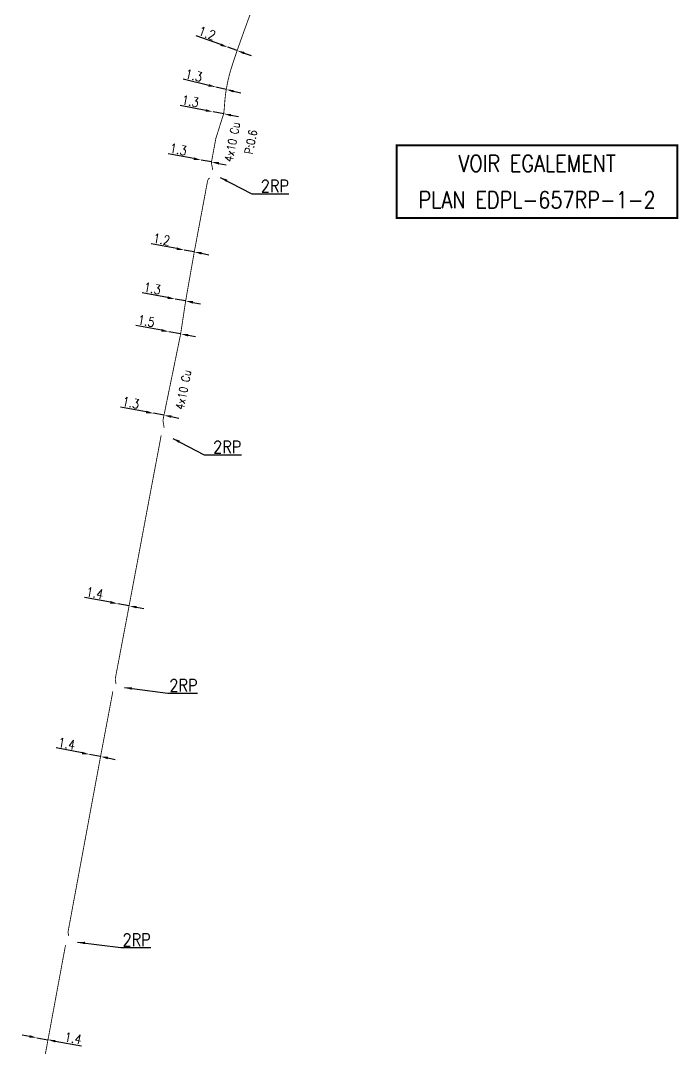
# Model space of a CAD drawing. Header units: millimetres. Extents: x 257011 to 257981, y 142997 to 144000.
# Drawn here: x 257258.7 to 257337.9, y 143789.8 to 143913.5 of the extents above; entities that cross this region are included whole.
import ezdxf
from ezdxf.enums import TextEntityAlignment as Align

# ---------------------------------------------------------------- set-up
doc = ezdxf.new("R2010")
doc.units = ezdxf.units.MM
doc.header["$PDMODE"] = 34
doc.linetypes.add('E_ST_Cu', pattern=[2000, 1000, 1000])
doc.layers.get('DEFPOINTS').update_dxf_attribs({"linetype": 'CONTINUOUS'})
doc.layers.add('E_110', color=1, linetype='CONTINUOUS')
doc.layers.add('E_900', color=7, linetype='CONTINUOUS')
doc.styles.get("Standard").update_dxf_attribs({"font": 'romans.shx', "width": 0.85})
doc.dimstyles.get("Standard").update_dxf_attribs({"dimtxt": 1.5, "dimasz": 1.2, "dimexe": 0.625, "dimexo": 0.625, "dimgap": 0.25, "dimtad": 1, "dimdec": 1, "dimzin": 0, "dimdsep": 46, "dimtxsty": 'Standard', "dimcen": -0.5, "dimadec": 0, "dimazin": 0, "dimtfac": 1, "dimtdec": 1, "dimtmove": 0, "dimatfit": 3, "dimfxl": 0, "dimtolj": 1, "dimtzin": 0, "dimarcsym": 0})

# ---------------------------------------------------------------- blocks, each defined once
blk = doc.blocks.new('*D177')
at = {"layer": 'DEFPOINTS', "color": 0, "linetype": 'Continuous', "transparency": 16777216}
for p in [(257283.66, 143910.32), (257283.66, 143910.32), (257284.79, 143909.92)]:
    blk.add_point(p, dxfattribs=at)
at = {"layer": 'E_110', "color": 0, "linetype": 'Continuous', "lineweight": -2, "transparency": 16777216}
for p, q in [((257282.82, 143910.63), (257279.86, 143911.68)), ((257284.79, 143909.92), (257283.66, 143910.32)), ((257283.82, 143910.76), (257283.82, 143910.76)), ((257284.95, 143910.36), (257284.95, 143910.36)), ((257285.64, 143909.61), (257286.49, 143909.31))]:
    blk.add_line(p, q, dxfattribs=at)
at = {"layer": 'E_110', "color": 0, "linetype": 'Continuous', "transparency": 16777216}
for points in [[(257282.87, 143910.77), (257282.77, 143910.48), (257283.66, 143910.32)], [(257285.69, 143909.75), (257285.59, 143909.47), (257284.79, 143909.92)]]:
    blk.add_solid(points, dxfattribs=at)
at = {"layer": 'E_110', "color": 0, "linetype": 'Continuous', "transparency": 16777216, "insert": (257281.17, 143912.01), "char_height": 1.125, "attachment_point": 5, "rotation": 340.2922}
blk.add_mtext('\\A1;1.2', dxfattribs=at)
blk = doc.blocks.new('*D178')
at = {"layer": 'DEFPOINTS', "color": 0, "linetype": 'Continuous', "transparency": 16777216}
for p in [(257282.24, 143905.53), (257282.24, 143905.53), (257283.48, 143905.23)]:
    blk.add_point(p, dxfattribs=at)
at = {"layer": 'E_110', "color": 0, "linetype": 'Continuous', "lineweight": -2, "transparency": 16777216}
for p, q in [((257281.37, 143905.73), (257278.31, 143906.46)), ((257283.48, 143905.23), (257282.24, 143905.53)), ((257284.36, 143905.03), (257285.23, 143904.82))]:
    blk.add_line(p, q, dxfattribs=at)
at = {"layer": 'E_110', "color": 0, "linetype": 'Continuous', "transparency": 16777216}
for points in [[(257281.4, 143905.88), (257281.33, 143905.59), (257282.24, 143905.53)], [(257284.39, 143905.17), (257284.32, 143904.88), (257283.48, 143905.23)]]:
    blk.add_solid(points, dxfattribs=at)
at = {"layer": 'E_110', "color": 0, "linetype": 'Continuous', "transparency": 16777216, "insert": (257279.58, 143906.93), "char_height": 1.125, "attachment_point": 5, "rotation": 346.6484}
blk.add_mtext('\\A1;1.3', dxfattribs=at)
blk = doc.blocks.new('*D179')
at = {"layer": 'DEFPOINTS', "color": 0, "linetype": 'Continuous', "transparency": 16777216}
for p in [(257281.89, 143902.55), (257281.89, 143902.55), (257283.17, 143902.31)]:
    blk.add_point(p, dxfattribs=at)
at = {"layer": 'E_110', "color": 0, "linetype": 'Continuous', "lineweight": -2, "transparency": 16777216}
for p, q in [((257281.01, 143902.71), (257277.92, 143903.29)), ((257283.17, 143902.31), (257281.89, 143902.55)), ((257284.05, 143902.14), (257284.94, 143901.98))]:
    blk.add_line(p, q, dxfattribs=at)
at = {"layer": 'E_110', "color": 0, "linetype": 'Continuous', "transparency": 16777216}
for points in [[(257281.03, 143902.86), (257280.98, 143902.57), (257281.89, 143902.55)], [(257284.08, 143902.29), (257284.03, 143902), (257283.17, 143902.31)]]:
    blk.add_solid(points, dxfattribs=at)
at = {"layer": 'E_110', "color": 0, "linetype": 'Continuous', "transparency": 16777216, "insert": (257279.16, 143903.82), "char_height": 1.125, "attachment_point": 5, "rotation": 349.3889}
blk.add_mtext('\\A1;1.3', dxfattribs=at)
blk = doc.blocks.new('*D180')
at = {"layer": 'DEFPOINTS', "color": 0, "linetype": 'Continuous', "transparency": 16777216}
for p in [(257280.46, 143896.74), (257280.46, 143896.74), (257281.7, 143896.51)]:
    blk.add_point(p, dxfattribs=at)
at = {"layer": 'E_110', "color": 0, "linetype": 'Continuous', "lineweight": -2, "transparency": 16777216}
for p, q in [((257279.57, 143896.91), (257276.47, 143897.5)), ((257281.7, 143896.51), (257280.46, 143896.74)), ((257282.58, 143896.34), (257283.47, 143896.18))]:
    blk.add_line(p, q, dxfattribs=at)
at = {"layer": 'E_110', "color": 0, "linetype": 'Continuous', "transparency": 16777216}
for points in [[(257279.6, 143897.06), (257279.55, 143896.76), (257280.46, 143896.74)], [(257282.61, 143896.49), (257282.55, 143896.2), (257281.7, 143896.51)]]:
    blk.add_solid(points, dxfattribs=at)
at = {"layer": 'E_110', "color": 0, "linetype": 'Continuous', "transparency": 16777216, "insert": (257277.71, 143898.02), "char_height": 1.125, "attachment_point": 5, "rotation": 349.3398}
blk.add_mtext('\\A1;1.3', dxfattribs=at)
blk = doc.blocks.new('*D181')
at = {"layer": 'DEFPOINTS', "color": 0, "linetype": 'Continuous', "transparency": 16777216}
for p in [(257278.42, 143885.91), (257278.42, 143885.91), (257279.63, 143885.68)]:
    blk.add_point(p, dxfattribs=at)
at = {"layer": 'E_110', "color": 0, "linetype": 'Continuous', "lineweight": -2, "transparency": 16777216}
for p, q in [((257277.53, 143886.08), (257274.45, 143886.66)), ((257279.63, 143885.68), (257278.42, 143885.91)), ((257280.51, 143885.52), (257281.4, 143885.35))]:
    blk.add_line(p, q, dxfattribs=at)
at = {"layer": 'E_110', "color": 0, "linetype": 'Continuous', "transparency": 16777216}
for points in [[(257277.56, 143886.22), (257277.51, 143885.93), (257278.42, 143885.91)], [(257280.54, 143885.67), (257280.48, 143885.37), (257279.63, 143885.68)]]:
    blk.add_solid(points, dxfattribs=at)
at = {"layer": 'E_110', "color": 0, "linetype": 'Continuous', "transparency": 16777216, "insert": (257275.69, 143887.19), "char_height": 1.125, "attachment_point": 5, "rotation": 349.3889}
blk.add_mtext('\\A1;1.2', dxfattribs=at)
blk = doc.blocks.new('*D182')
at = {"layer": 'DEFPOINTS', "color": 0, "linetype": 'Continuous', "transparency": 16777216}
for p in [(257274.72, 143866.26), (257274.72, 143866.26), (257275.98, 143866.02)]:
    blk.add_point(p, dxfattribs=at)
at = {"layer": 'E_110', "color": 0, "linetype": 'Continuous', "lineweight": -2, "transparency": 16777216}
for p, q in [((257273.83, 143866.42), (257270.75, 143867)), ((257275.98, 143866.02), (257274.72, 143866.26)), ((257276.86, 143865.86), (257277.75, 143865.69))]:
    blk.add_line(p, q, dxfattribs=at)
at = {"layer": 'E_110', "color": 0, "linetype": 'Continuous', "transparency": 16777216}
for points in [[(257273.86, 143866.57), (257273.81, 143866.27), (257274.72, 143866.26)], [(257276.89, 143866), (257276.83, 143865.71), (257275.98, 143866.02)]]:
    blk.add_solid(points, dxfattribs=at)
at = {"layer": 'E_110', "color": 0, "linetype": 'Continuous', "transparency": 16777216, "insert": (257271.99, 143867.53), "char_height": 1.125, "attachment_point": 5, "rotation": 349.4053}
blk.add_mtext('\\A1;1.3', dxfattribs=at)
blk = doc.blocks.new('*D183')
at = {"layer": 'DEFPOINTS', "color": 0, "linetype": 'Continuous', "transparency": 16777216}
for p in [(257276.57, 143876.08), (257276.57, 143876.08), (257277.99, 143875.82)]:
    blk.add_point(p, dxfattribs=at)
at = {"layer": 'E_110', "color": 0, "linetype": 'Continuous', "lineweight": -2, "transparency": 16777216}
for p, q in [((257275.68, 143876.25), (257272.6, 143876.83)), ((257277.99, 143875.82), (257276.57, 143876.08)), ((257278.88, 143875.65), (257279.76, 143875.49))]:
    blk.add_line(p, q, dxfattribs=at)
at = {"layer": 'E_110', "color": 0, "linetype": 'Continuous', "transparency": 16777216}
for points in [[(257275.71, 143876.4), (257275.66, 143876.1), (257276.57, 143876.08)], [(257278.91, 143875.8), (257278.85, 143875.5), (257277.99, 143875.82)]]:
    blk.add_solid(points, dxfattribs=at)
at = {"layer": 'E_110', "color": 0, "linetype": 'Continuous', "transparency": 16777216, "insert": (257273.84, 143877.36), "char_height": 1.125, "attachment_point": 5, "rotation": 349.3889}
blk.add_mtext('\\A1;1.5', dxfattribs=at)
blk = doc.blocks.new('*D184')
at = {"layer": 'DEFPOINTS', "color": 0, "linetype": 'Continuous', "transparency": 16777216}
for p in [(257277.31, 143880.01), (257277.31, 143880.01), (257278.59, 143879.78)]:
    blk.add_point(p, dxfattribs=at)
at = {"layer": 'E_110', "color": 0, "linetype": 'Continuous', "lineweight": -2, "transparency": 16777216}
for p, q in [((257276.42, 143880.18), (257273.34, 143880.76)), ((257278.59, 143879.78), (257277.31, 143880.01)), ((257279.47, 143879.61), (257280.36, 143879.44))]:
    blk.add_line(p, q, dxfattribs=at)
at = {"layer": 'E_110', "color": 0, "linetype": 'Continuous', "transparency": 16777216}
for points in [[(257276.45, 143880.33), (257276.4, 143880.03), (257277.31, 143880.01)], [(257279.5, 143879.76), (257279.44, 143879.46), (257278.59, 143879.78)]]:
    blk.add_solid(points, dxfattribs=at)
at = {"layer": 'E_110', "color": 0, "linetype": 'Continuous', "transparency": 16777216, "insert": (257274.58, 143881.29), "char_height": 1.125, "attachment_point": 5, "rotation": 349.3889}
blk.add_mtext('\\A1;1.3', dxfattribs=at)
blk = doc.blocks.new('*D185')
at = {"layer": 'DEFPOINTS', "color": 0, "linetype": 'Continuous', "transparency": 16777216}
for p in [(257270.41, 143843.34), (257270.41, 143843.34), (257271.78, 143843.08)]:
    blk.add_point(p, dxfattribs=at)
at = {"layer": 'E_110', "color": 0, "linetype": 'Continuous', "lineweight": -2, "transparency": 16777216}
for p, q in [((257269.52, 143843.51), (257266.39, 143844.09)), ((257271.78, 143843.08), (257270.41, 143843.34)), ((257272.67, 143842.92), (257273.55, 143842.75))]:
    blk.add_line(p, q, dxfattribs=at)
at = {"layer": 'E_110', "color": 0, "linetype": 'Continuous', "transparency": 16777216}
for points in [[(257269.55, 143843.66), (257269.49, 143843.36), (257270.41, 143843.34)], [(257272.69, 143843.07), (257272.64, 143842.77), (257271.78, 143843.08)]]:
    blk.add_solid(points, dxfattribs=at)
at = {"layer": 'E_110', "color": 0, "linetype": 'Continuous', "transparency": 16777216, "insert": (257267.65, 143844.62), "char_height": 1.125, "attachment_point": 5, "rotation": 349.4053}
blk.add_mtext('\\A1;1.4', dxfattribs=at)
blk = doc.blocks.new('*D186')
at = {"layer": 'DEFPOINTS', "color": 0, "linetype": 'Continuous', "transparency": 16777216}
for p in [(257267.01, 143825.2), (257267.01, 143825.2), (257268.34, 143824.94)]:
    blk.add_point(p, dxfattribs=at)
at = {"layer": 'E_110', "color": 0, "linetype": 'Continuous', "lineweight": -2, "transparency": 16777216}
for p, q in [((257266.13, 143825.37), (257263, 143825.97)), ((257268.34, 143824.94), (257267.01, 143825.2)), ((257269.22, 143824.77), (257270.11, 143824.6))]:
    blk.add_line(p, q, dxfattribs=at)
at = {"layer": 'E_110', "color": 0, "linetype": 'Continuous', "transparency": 16777216}
for points in [[(257266.16, 143825.51), (257266.1, 143825.22), (257267.01, 143825.2)], [(257269.25, 143824.92), (257269.19, 143824.62), (257268.34, 143824.94)]]:
    blk.add_solid(points, dxfattribs=at)
at = {"layer": 'E_110', "color": 0, "linetype": 'Continuous', "transparency": 16777216, "insert": (257264.26, 143826.49), "char_height": 1.125, "attachment_point": 5, "rotation": 349.1015}
blk.add_mtext('\\A1;1.4', dxfattribs=at)
blk = doc.blocks.new('*D187')
at = {"layer": 'DEFPOINTS', "color": 0, "linetype": 'Continuous', "transparency": 16777216}
for p in [(257260.68, 143791.09), (257260.68, 143791.09), (257262.01, 143790.85)]:
    blk.add_point(p, dxfattribs=at)
at = {"layer": 'E_110', "color": 0, "linetype": 'Continuous', "lineweight": -2, "transparency": 16777216}
for p, q in [((257259.8, 143791.26), (257258.91, 143791.42)), ((257260.68, 143791.09), (257262.01, 143790.85)), ((257262.89, 143790.68), (257266.03, 143790.1))]:
    blk.add_line(p, q, dxfattribs=at)
at = {"layer": 'E_110', "color": 0, "linetype": 'Continuous', "transparency": 16777216}
for points in [[(257259.82, 143791.4), (257259.77, 143791.11), (257260.68, 143791.09)], [(257262.92, 143790.83), (257262.87, 143790.53), (257262.01, 143790.85)]]:
    blk.add_solid(points, dxfattribs=at)
at = {"layer": 'E_110', "color": 0, "linetype": 'Continuous', "transparency": 16777216, "insert": (257265.04, 143791.04), "char_height": 1.125, "attachment_point": 5, "rotation": 349.4558}
blk.add_mtext('\\A1;1.4', dxfattribs=at)

msp = doc.modelspace()

# ---------------------------------------------------------------- linework, layer by layer
at = {"layer": 'E_110', "linetype": 'E_ST_Cu', "const_width": 0.1}
for points in [[(257287.17, 143916.45, 0.006133), (257284.79, 143909.92, 0.000804), (257284.22, 143908.21, 0.043336), (257283.48, 143905.23, 0.026093), (257283.27, 143903.34, -0.02193), (257283.17, 143902.33, -0.023858), (257283.16, 143902.29), (257282.23, 143899.35, 0.030099), (257282.22, 143899.29), (257281.71, 143896.56, 0.088848), (257281.7, 143896.38), (257281.85, 143895.53)], [(257276, 143864.51), (257275.87, 143865.31, -0.093133), (257275.87, 143865.49), (257275.98, 143866.02), (257277.99, 143875.82), (257278.59, 143879.78), (257279.63, 143885.68), (257281.23, 143894.22, -0.174936), (257281.41, 143894.52), (257281.5, 143894.59)]]:
    msp.add_lwpolyline(points, format="xyb", dxfattribs=at)
at = {"layer": 'E_110', "linetype": 'E_ST_Cu', "const_width": 0.1, "flags": 128}
for points in [[(257275.64, 143863.59), (257271.78, 143843.08), (257270.12, 143834.34, 0.089233), (257270.12, 143834.17), (257270.21, 143833.67)], [(257269.82, 143832.77), (257268.34, 143824.94), (257264.44, 143803.92, 0.088218), (257264.43, 143803.75), (257264.5, 143803.35)], [(257264.12, 143802.24), (257262.01, 143790.85), (257259.03, 143774.73), (257258.78, 143773.36, 0.061327), (257258.75, 143773.13), (257258.77, 143772.77)]]:
    msp.add_lwpolyline(points, format="xyb", dxfattribs=at)
at = {"layer": 'E_900', "const_width": 0.25}
msp.add_lwpolyline([(257304.02, 143898.5), (257337.82, 143898.5), (257337.82, 143889.76), (257304.02, 143889.76)], close=True, dxfattribs=at)

# ---------------------------------------------------------------- texts
at = {"layer": 'E_110', "linetype": 'Continuous', "width": 0.85}
for s, p in [('4x10 Cu', (257284.23, 143896.45)), ('P:0.6', (257286.65, 143897.37)), ('4x10 Cu', (257278.35, 143866.61))]:
    msp.add_text(s, height=1, rotation=78.9755, dxfattribs=at).set_placement(p)
at = {"layer": 'E_110', "linetype": 'Continuous', "char_height": 1.5, "attachment_point": 7}
for insert in [(257287.64, 143892.87), (257281.9, 143861.45), (257276.63, 143832.75), (257270.99, 143802.13)]:
    msp.add_mtext('\\A1;2RP', dxfattribs=dict(at, insert=insert))
at = {"layer": 'E_900', "width": 0.85}
for s, p in [('VOIR EGALEMENT', (257320.92, 143895.33)), ('PLAN EDPL-657RP-1-2', (257320.92, 143890.95))]:
    msp.add_text(s, height=2, dxfattribs=at).set_placement(p, align=Align.CENTER)

# ---------------------------------------------------------------- dimensions: what is measured, and where the dimension line sits
at = {"layer": 'E_110', "linetype": 'Continuous'}
for base, p1, p2, angle, picture, middle in [((257283.66, 143910.32), (257284.79, 143909.92), (257283.66, 143910.32), 340.2922, '*D177', (257280.91, 143911.31)), ((257282.24, 143905.53), (257283.48, 143905.23), (257282.24, 143905.53), 346.6484, '*D178', (257279.4, 143906.2)), ((257281.89, 143902.55), (257283.17, 143902.31), (257281.89, 143902.55), 349.3889, '*D179', (257279.02, 143903.09)), ((257280.46, 143896.74), (257281.7, 143896.51), (257280.46, 143896.74), 349.3398, '*D180', (257277.57, 143897.29)), ((257278.42, 143885.91), (257279.63, 143885.68), (257278.42, 143885.91), 349.3889, '*D181', (257275.55, 143886.45)), ((257277.31, 143880.01), (257278.59, 143879.78), (257277.31, 143880.01), 349.3889, '*D184', (257274.44, 143880.55)), ((257276.56887, 143876.08373), (257277.99408, 143875.81672), (257276.56887, 143876.08373), 349.38889, '*D183', (257273.69784, 143876.6216)), ((257274.72, 143866.26), (257275.98, 143866.02), (257274.72, 143866.26), 349.4053, '*D182', (257271.85, 143866.79)), ((257270.41, 143843.34), (257271.78, 143843.08), (257270.41, 143843.34), 349.4053, '*D185', (257267.51, 143843.88)), ((257260.68, 143791.09), (257262.01, 143790.85), (257260.68, 143791.09), 349.4558, '*D187', (257264.9, 143790.31))]:
    dim = msp.add_linear_dim(base=base, p1=p1, p2=p2, angle=angle, dimstyle='Standard', override={"dimscale": 0.75}, dxfattribs=at)
    dim.commit()
    dim.dimension.update_dxf_attribs({"geometry": picture, "text_midpoint": middle, "dimtype": 160})
dim = msp.add_linear_dim(base=(257267.01, 143825.2), p1=(257268.34, 143824.94), p2=(257267.01, 143825.2), angle=349.1015, text='1.4', dimstyle='Standard', override={"dimscale": 0.75}, dxfattribs=at)
dim.commit()
dim.dimension.update_dxf_attribs({"geometry": '*D186', "text_midpoint": (257264.12, 143825.75), "dimtype": 160})

# ---------------------------------------------------------------- leaders
at = {"layer": 'E_110', "linetype": 'Continuous', "annotation_type": 0, "has_hookline": 1, "hookline_direction": 0, "text_width": 3.4}
for points in [[(257282.76, 143894.66), (257286.55, 143892.68), (257287.45, 143892.68)], [(257277.03, 143863.24), (257280.82, 143861.27), (257281.72, 143861.27)], [(257271.21, 143833.24), (257276.44, 143832.57)], [(257265.57, 143802.61), (257270.8, 143801.94)]]:
    msp.add_leader(points, dimstyle='Standard', override={"dimscale": 0.75}, dxfattribs=at)

doc.saveas('drawing.dxf')
